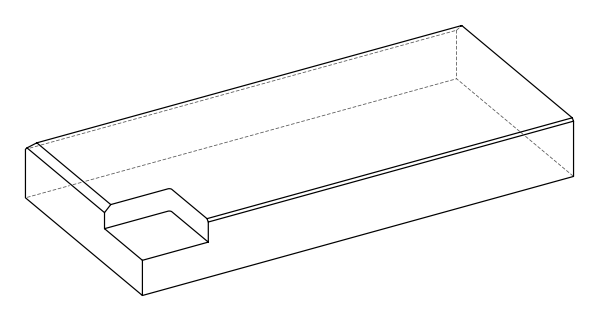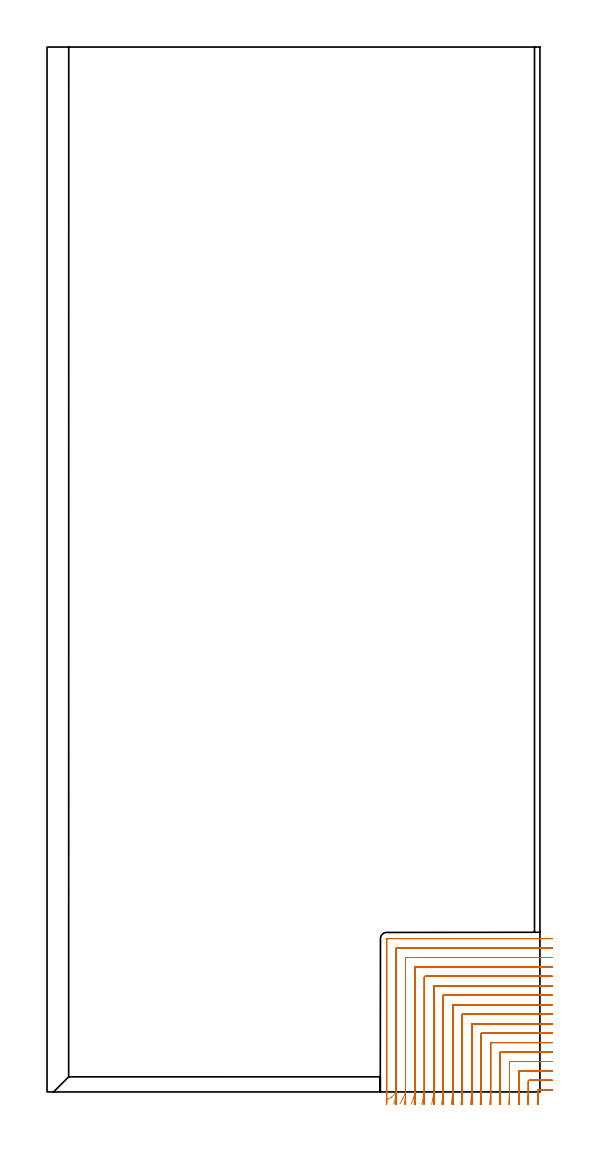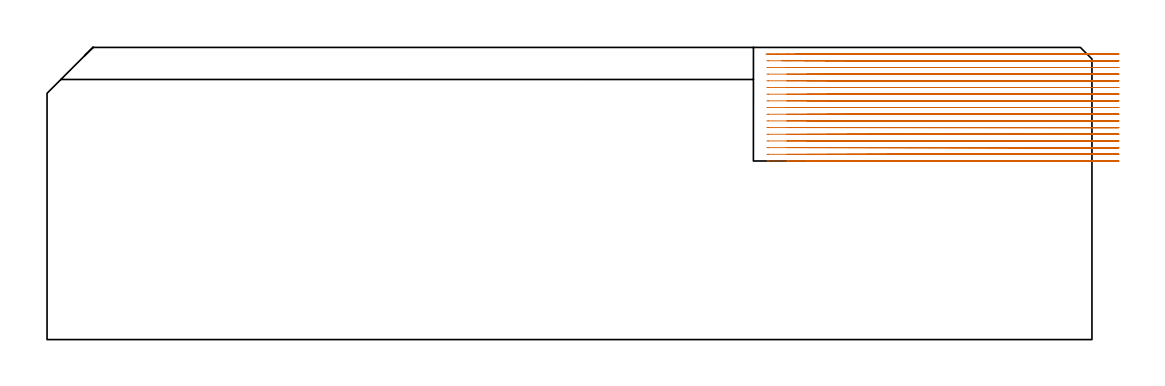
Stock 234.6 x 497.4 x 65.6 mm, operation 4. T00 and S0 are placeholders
(PLAN: 4 operations, 1 tool changes, 79.7 min)
(1 AREA_MILL | FG_CHAMFER_SURFACE | UGT0205_001 | 3.85 min | 4219 mm3)
(2 AREA_MILL_1 | FG_CHAMFER_SURFACE_1 | UGT0205_001 | 16.07 min | 26179 mm3)
(3 AREA_MILL_2 | FG_CHAMFER_SURFACE_2 | UGT0205_001 | 3.53 min | 1427 mm3)
(4 MILL_CORNER_NOTCH_RECTANGULAR | CORNER_NOTCH_RECTANGULAR | NXT0201_008 | Follow Part, ap 1.5, ae 75% | 56.23 min | 147098 mm3)
(TOOL UGT0205_001 | Chamfer Mill 20 x 3 x 45 deg. | D20 FL50 Z2)
(TOOL NXT0201_008 | ENDMILL 6mm [2P460-0600-NA 1630] | D6 FL26 Z6)
(OP 4 MILL_CORNER_NOTCH_RECTANGULAR)
G17 G21 G94 G90
T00 M6
G54
G17 G0 G90 X240.6 Y1. S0 M3
G43 Z75.6 H1
Z64.1
G94 G1 X237.6 F250.
X233.892 F500.
G3 X233.597 Y0.708 R0.3
G2 X233.465 Y-3. R72.
G1 X233.281 Y-5.994 F250.
G0 Z75.6
X240.6 Y5.5
Z64.1
G1 X237.6
X229.395 F500.
G3 X229.1 Y5.205 R0.3
G1 Y1.414
G2 X228.956 Y-3. R67.5
G1 X228.759 Y-5.994 F250.
G0 Z75.6
X240.6 Y10.
Z64.1
G1 X237.6
X224.895 F500.
G3 X224.6 Y9.705 R0.3
G1 Y1.414
G2 X224.445 Y-3. R63.
G1 X224.235 Y-5.993 F250.
G0 Z75.6
X240.6 Y14.5
Z64.1
G1 X237.6
X220.396 F500.
G3 X220.1 Y14.204 R0.3
G1 Y1.414
G2 X219.933 Y-3. R58.5
G1 X219.707 Y-5.991 F250.
G0 Z75.6
X240.6 Y19.
Z64.1
G1 X237.6
X215.896 F500.
G3 X215.6 Y18.704 R0.3
G1 Y1.414
G2 X215.419 Y-3. R54.
G1 X215.174 Y-5.99 F250.
G0 Z75.6
X240.6 Y23.5
Z64.1
G1 X237.6
X211.396 F500.
G3 X211.1 Y23.204 R0.3
G1 Y1.414
G2 X210.903 Y-3. R49.5
G1 X210.635 Y-5.988 F250.
G0 Z75.6
X240.6 Y28.
Z64.1
G1 X237.6
X206.896 F500.
G3 X206.6 Y27.704 R0.3
G1 Y1.414
G2 X206.383 Y-3. R45.
G1 X206.089 Y-5.986 F250.
G0 Z75.6
X240.6 Y32.5
Z64.1
G1 X237.6
X202.396 F500.
G3 X202.1 Y32.204 R0.3
G1 Y1.414
G2 X201.859 Y-3. R40.5
G1 X201.532 Y-5.982 F250.
G0 Z75.6
X240.6 Y37.
Z64.1
G1 X237.6
X197.896 F500.
G3 X197.6 Y36.704 R0.3
G1 Y1.414
G2 X197.328 Y-3. R36.
G1 X196.961 Y-5.977 F250.
G0 Z75.6
X240.6 Y41.5
Z64.1
G1 X237.6
X193.397 F500.
G3 X193.1 Y41.203 R0.3
G1 Y1.414
G2 X192.789 Y-3. R31.5
G1 X192.369 Y-5.97 F250.
G0 Z75.6
X240.6 Y46.
Z64.1
G1 X237.6
X188.897 F500.
G3 X188.6 Y45.703 R0.3
G1 Y1.414
G2 X188.237 Y-3. R27.
G1 X187.746 Y-5.96 F250.
G0 Z75.6
X240.6 Y50.5
Z64.1
G1 X237.6
X184.397 F500.
G3 X184.1 Y50.203 R0.3
G1 Y1.414
G2 X183.663 Y-3. R22.5
G1 X183.074 Y-5.942 F250.
G0 Z75.6
X240.6 Y55.
Z64.1
G1 X237.6
X179.897 F500.
G3 X179.6 Y54.703 R0.3
G1 Y1.414
G2 X179.051 Y-3. R18.
G1 X178.315 Y-5.908 F250.
G0 Z75.6
X240.6 Y59.5
Z64.1
G1 X237.6
X175.397 F500.
G3 X175.1 Y59.203 R0.3
G1 Y1.414
G2 X174.358 Y-3. R13.5
G1 X173.377 Y-5.835 F250.
G0 Z75.6
X240.6 Y64.
Z64.1
G1 X237.6
X170.897 F500.
G3 X170.6 Y63.703 R0.3
G1 Y1.414
G2 X169.443 Y-3. R9.
G1 X167.972 Y-5.615 F250.
G0 Z75.6
X240.6 Y68.5
Z64.1
G1 X237.6
X166.397 F500.
G3 X166.1 Y68.203 R0.3
G1 Y1.414
G2 X163.925 Y-2.439 R4.5
G1 X161.357 Y-3.989 F250.
G0 Z75.6
X240.6 Y73.
Z64.1
G1 X237.6
X161.9 F500.
G3 X161.6 Y72.7 R0.3
G1 Y1.414
Y-1.586 F250.
G0 Z75.6
X240.6 Y1.
Z62.6
G1 X237.6
X233.895 F500.
G3 X233.6 Y0.705 R0.3
G1 Y-1.644
G2 X233.587 Y-3. R72.
G1 X233.531 Y-5.999 F250.
G0 Z75.6
X240.6 Y5.5
Z62.6
G1 X237.6
X229.395 F500.
G3 X229.1 Y5.205 R0.3
G1 Y-1.644
G2 X229.086 Y-3. R67.5
G1 X229.026 Y-5.999 F250.
G0 Z75.6
X240.6 Y10.
Z62.6
G1 X237.6
X224.896 F500.
G3 X224.6 Y9.704 R0.3
G1 Y-1.644
G2 X224.585 Y-3. R63.
G1 X224.521 Y-5.999 F250.
G0 Z75.6
X240.6 Y14.5
Z62.6
G1 X237.6
X220.396 F500.
G3 X220.1 Y14.204 R0.3
G1 Y-1.644
G2 X220.084 Y-3. R58.5
G1 X220.015 Y-5.999 F250.
G0 Z75.6
X240.6 Y19.
Z62.6
G1 X237.6
X215.896 F500.
G3 X215.6 Y18.704 R0.3
G1 Y-1.644
G2 X215.583 Y-3. R54.
G1 X215.508 Y-5.999 F250.
G0 Z75.6
X240.6 Y23.5
Z62.6
G1 X237.6
X211.396 F500.
G3 X211.1 Y23.204 R0.3
G1 Y-1.644
G2 X211.081 Y-3. R49.5
G1 X210.999 Y-5.999 F250.
G0 Z75.6
X240.6 Y28.
Z62.6
G1 X237.6
X206.896 F500.
G3 X206.6 Y27.704 R0.3
G1 Y-1.644
G2 X206.58 Y-3. R45.
G1 X206.489 Y-5.999 F250.
G0 Z75.6
X240.6 Y32.5
Z62.6
G1 X237.6
X202.396 F500.
G3 X202.1 Y32.204 R0.3
G1 Y-1.644
G2 X202.077 Y-3. R40.5
G1 X201.977 Y-5.998 F250.
G0 Z75.6
X240.6 Y37.
Z62.6
G1 X237.6
X197.896 F500.
G3 X197.6 Y36.704 R0.3
G1 Y-1.644
G2 X197.574 Y-3. R36.
G1 X197.461 Y-5.998 F250.
G0 Z75.6
X240.6 Y41.5
Z62.6
G1 X237.6
X193.397 F500.
G3 X193.1 Y41.203 R0.3
G1 Y-1.644
G2 X193.071 Y-3. R31.5
G1 X192.942 Y-5.997 F250.
G0 Z75.6
X240.6 Y46.
Z62.6
G1 X237.6
X188.897 F500.
G3 X188.6 Y45.703 R0.3
G1 Y-1.644
G2 X188.566 Y-3. R27.
G1 X188.415 Y-5.996 F250.
G0 Z75.6
X240.6 Y50.5
Z62.6
G1 X237.6
X184.397 F500.
G3 X184.1 Y50.203 R0.3
G1 Y-1.644
G2 X184.059 Y-3. R22.5
G1 X183.878 Y-5.995 F250.
G0 Z75.6
X240.6 Y55.
Z62.6
G1 X237.6
X179.897 F500.
G3 X179.6 Y54.703 R0.3
G1 Y-1.644
G2 X179.549 Y-3. R18.
G1 X179.323 Y-5.991 F250.
G0 Z75.6
X240.6 Y59.5
Z62.6
G1 X237.6
X175.397 F500.
G3 X175.1 Y59.203 R0.3
G1 Y-1.644
G2 X175.032 Y-3. R13.5
G1 X174.73 Y-5.985 F250.
G0 Z75.6
X240.6 Y64.
Z62.6
G1 X237.6
X170.897 F500.
G3 X170.6 Y63.703 R0.3
G1 Y-1.644
G2 X170.497 Y-3. R9.
G1 X170.045 Y-5.966 F250.
G0 Z75.6
X240.6 Y68.5
Z62.6
G1 X237.6
X166.397 F500.
G3 X166.1 Y68.203 R0.3
G1 Y-1.644
G2 X165.891 Y-3. R4.5
G1 X164.987 Y-5.86 F250.
G0 Z75.6
X240.6 Y73.
Z62.6
G1 X237.6
X161.9 F500.
G3 X161.6 Y72.7 R0.3
G1 Y-1.644
Y-4.644 F250.
G0 Z75.6
X240.6 Y1.
Z61.1
G1 X237.6
X233.895 F500.
G3 X233.6 Y0.705 R0.3
G1 Y-2.857
Y-3.
X233.594 Y-6. F250.
G0 Z75.6
X240.6 Y5.5
Z61.1
G1 X237.6
X229.395 F500.
G3 X229.1 Y5.205 R0.3
G1 Y-2.857
Y-3.
X229.094 Y-6. F250.
G0 Z75.6
X240.6 Y10.
Z61.1
G1 X237.6
X224.895 F500.
G3 X224.6 Y9.705 R0.3
G1 Y-2.857
Y-3.
X224.593 Y-6. F250.
G0 Z75.6
X240.6 Y14.5
Z61.1
G1 X237.6
X220.396 F500.
G3 X220.1 Y14.204 R0.3
G1 Y-2.857
Y-3.
X220.093 Y-6. F250.
G0 Z75.6
X240.6 Y19.
Z61.1
G1 X237.6
X215.896 F500.
G3 X215.6 Y18.704 R0.3
G1 Y-2.857
Y-3.
X215.592 Y-6. F250.
G0 Z75.6
X240.6 Y23.5
Z61.1
G1 X237.6
X211.396 F500.
G3 X211.1 Y23.204 R0.3
G1 Y-2.857
Y-3.
X211.091 Y-6. F250.
G0 Z75.6
X240.6 Y28.
Z61.1
G1 X237.6
X206.896 F500.
G3 X206.6 Y27.704 R0.3
G1 Y-2.857
Y-3.
X206.59 Y-6. F250.
G0 Z75.6
X240.6 Y32.5
Z61.1
G1 X237.6
X202.396 F500.
G3 X202.1 Y32.204 R0.3
G1 Y-2.857
Y-3.
X202.089 Y-6. F250.
G0 Z75.6
X240.6 Y37.
Z61.1
G1 X237.6
X197.896 F500.
G3 X197.6 Y36.704 R0.3
G1 Y-2.857
Y-3.
X197.588 Y-6. F250.
G0 Z75.6
X240.6 Y41.5
Z61.1
G1 X237.6
X193.397 F500.
G3 X193.1 Y41.203 R0.3
G1 Y-2.857
Y-3.
X193.086 Y-6. F250.
G0 Z75.6
X240.6 Y46.
Z61.1
G1 X237.6
X188.897 F500.
G3 X188.6 Y45.703 R0.3
G1 Y-2.857
Y-3.
X188.584 Y-6. F250.
G0 Z75.6
X240.6 Y50.5
Z61.1
G1 X237.6
X184.397 F500.
G3 X184.1 Y50.203 R0.3
G1 Y-2.857
Y-3.
X184.081 Y-6. F250.
G0 Z75.6
X240.6 Y55.
Z61.1
G1 X237.6
X179.897 F500.
G3 X179.6 Y54.703 R0.3
G1 Y-2.857
X179.599 Y-3.
X179.576 Y-6. F250.
G0 Z75.6
X240.6 Y59.5
Z61.1
G1 X237.6
X175.397 F500.
G3 X175.1 Y59.203 R0.3
G1 Y-2.857
X175.099 Y-3.
X175.068 Y-6. F250.
G0 Z75.6
X240.6 Y64.
Z61.1
G1 X237.6
X170.897 F500.
G3 X170.6 Y63.703 R0.3
G1 Y-2.857
X170.599 Y-3.
X170.551 Y-6. F250.
G0 Z75.6
X240.6 Y68.5
Z61.1
G1 X237.6
X166.397 F500.
G3 X166.1 Y68.203 R0.3
G1 Y-2.857
X166.098 Y-3.
X166.003 Y-5.998 F250.
G0 Z75.6
X240.6 Y73.
Z61.1
G1 X237.6
X161.9 F500.
G3 X161.6 Y72.7 R0.3
G1 Y-2.857
Y-5.857 F250.
G0 Z75.6
X240.6 Y1.
Z59.6
G1 X237.6
X233.895 F500.
G3 X233.6 Y0.705 R0.3
G1 Y-3.
Y-6. F250.
G0 Z75.6
X240.6 Y5.5
Z59.6
G1 X237.6
X229.395 F500.
G3 X229.1 Y5.205 R0.3
G1 Y-3.
Y-6. F250.
G0 Z75.6
X240.6 Y10.
Z59.6
G1 X237.6
X224.895 F500.
G3 X224.6 Y9.705 R0.3
G1 Y-3.
Y-6. F250.
G0 Z75.6
X240.6 Y14.5
Z59.6
G1 X237.6
X220.396 F500.
G3 X220.1 Y14.204 R0.3
G1 Y-3.
Y-6. F250.
G0 Z75.6
X240.6 Y19.
Z59.6
G1 X237.6
X215.896 F500.
G3 X215.6 Y18.704 R0.3
G1 Y-3.
Y-6. F250.
G0 Z75.6
X240.6 Y23.5
Z59.6
G1 X237.6
X211.396 F500.
G3 X211.1 Y23.204 R0.3
G1 Y-3.
Y-6. F250.
G0 Z75.6
X240.6 Y28.
Z59.6
G1 X237.6
X206.896 F500.
G3 X206.6 Y27.704 R0.3
G1 Y-3.
Y-6. F250.
G0 Z75.6
X240.6 Y32.5
Z59.6
G1 X237.6
X202.396 F500.
G3 X202.1 Y32.204 R0.3
G1 Y-3.
Y-6. F250.
G0 Z75.6
X240.6 Y37.
Z59.6
G1 X237.6
X197.896 F500.
G3 X197.6 Y36.704 R0.3
G1 Y-3.
Y-6. F250.
G0 Z75.6
X240.6 Y41.5
Z59.6
G1 X237.6
X193.397 F500.
G3 X193.1 Y41.203 R0.3
G1 Y-3.
Y-6. F250.
G0 Z75.6
X240.6 Y46.
Z59.6
G1 X237.6
X188.897 F500.
G3 X188.6 Y45.703 R0.3
G1 Y-3.
Y-6. F250.
G0 Z75.6
X240.6 Y50.5
Z59.6
G1 X237.6
X184.397 F500.
G3 X184.1 Y50.203 R0.3
G1 Y-3.
Y-6. F250.
G0 Z75.6
X240.6 Y55.
Z59.6
G1 X237.6
X179.897 F500.
G3 X179.6 Y54.703 R0.3
G1 Y-3.
Y-6. F250.
G0 Z75.6
X240.6 Y59.5
Z59.6
G1 X237.6
X175.397 F500.
G3 X175.1 Y59.203 R0.3
G1 Y-3.
Y-6. F250.
G0 Z75.6
X240.6 Y64.
Z59.6
G1 X237.6
X170.897 F500.
G3 X170.6 Y63.703 R0.3
G1 Y-3.
Y-6. F250.
G0 Z75.6
X240.6 Y68.5
Z59.6
G1 X237.6
X166.397 F500.
G3 X166.1 Y68.203 R0.3
G1 Y-3.
Y-6. F250.
G0 Z75.6
X240.6 Y73.
Z59.6
G1 X237.6
X161.9 F500.
G3 X161.6 Y72.7 R0.3
G1 Y-3.
Y-6. F250.
G0 Z75.6
X240.6 Y1.
Z58.1
G1 X237.6
X233.895 F500.
G3 X233.6 Y0.705 R0.3
G1 Y-3.
Y-6. F250.
G0 Z75.6
X240.6 Y5.5
Z58.1
G1 X237.6
X229.395 F500.
G3 X229.1 Y5.205 R0.3
G1 Y-3.
Y-6. F250.
G0 Z75.6
X240.6 Y10.
Z58.1
G1 X237.6
X224.895 F500.
G3 X224.6 Y9.705 R0.3
G1 Y-3.
Y-6. F250.
G0 Z75.6
X240.6 Y14.5
Z58.1
G1 X237.6
X220.396 F500.
G3 X220.1 Y14.204 R0.3
G1 Y-3.
Y-6. F250.
G0 Z75.6
X240.6 Y19.
Z58.1
G1 X237.6
X215.896 F500.
G3 X215.6 Y18.704 R0.3
G1 Y-3.
Y-6. F250.
G0 Z75.6
X240.6 Y23.5
Z58.1
G1 X237.6
X211.396 F500.
G3 X211.1 Y23.204 R0.3
G1 Y-3.
Y-6. F250.
G0 Z75.6
X240.6 Y28.
Z58.1
G1 X237.6
X206.896 F500.
G3 X206.6 Y27.704 R0.3
G1 Y-3.
Y-6. F250.
G0 Z75.6
X240.6 Y32.5
Z58.1
G1 X237.6
X202.396 F500.
G3 X202.1 Y32.204 R0.3
G1 Y-3.
Y-6. F250.
G0 Z75.6
X240.6 Y37.
Z58.1
G1 X237.6
X197.896 F500.
G3 X197.6 Y36.704 R0.3
G1 Y-3.
Y-6. F250.
G0 Z75.6
X240.6 Y41.5
Z58.1
G1 X237.6
X193.397 F500.
G3 X193.1 Y41.203 R0.3
G1 Y-3.
Y-6. F250.
G0 Z75.6
X240.6 Y46.
Z58.1
G1 X237.6
X188.897 F500.
G3 X188.6 Y45.703 R0.3
G1 Y-3.
Y-6. F250.
G0 Z75.6
X240.6 Y50.5
Z58.1
G1 X237.6
X184.397 F500.
G3 X184.1 Y50.203 R0.3
G1 Y-3.
Y-6. F250.
G0 Z75.6
X240.6 Y55.
Z58.1
G1 X237.6
X179.897 F500.
G3 X179.6 Y54.703 R0.3
G1 Y-3.
Y-6. F250.
G0 Z75.6
X240.6 Y59.5
Z58.1
G1 X237.6
X175.397 F500.
G3 X175.1 Y59.203 R0.3
G1 Y-3.
Y-6. F250.
G0 Z75.6
X240.6 Y64.
Z58.1
G1 X237.6
X170.897 F500.
G3 X170.6 Y63.703 R0.3
G1 Y-3.
Y-6. F250.
G0 Z75.6
X240.6 Y68.5
Z58.1
G1 X237.6
X166.397 F500.
G3 X166.1 Y68.203 R0.3
G1 Y-3.
Y-6. F250.
G0 Z75.6
X240.6 Y73.
Z58.1
G1 X237.6
X161.9 F500.
G3 X161.6 Y72.7 R0.3
G1 Y-3.
Y-6. F250.
G0 Z75.6
X240.6 Y1.
Z56.6
G1 X237.6
X233.895 F500.
G3 X233.6 Y0.705 R0.3
G1 Y-3.
Y-6. F250.
G0 Z75.6
X240.6 Y5.5
Z56.6
G1 X237.6
X229.395 F500.
G3 X229.1 Y5.205 R0.3
G1 Y-3.
Y-6. F250.
G0 Z75.6
X240.6 Y10.
Z56.6
G1 X237.6
X224.895 F500.
G3 X224.6 Y9.705 R0.3
G1 Y-3.
Y-6. F250.
G0 Z75.6
X240.6 Y14.5
Z56.6
G1 X237.6
X220.396 F500.
G3 X220.1 Y14.204 R0.3
G1 Y-3.
Y-6. F250.
G0 Z75.6
X240.6 Y19.
Z56.6
G1 X237.6
X215.896 F500.
G3 X215.6 Y18.704 R0.3
G1 Y-3.
Y-6. F250.
G0 Z75.6
X240.6 Y23.5
Z56.6
G1 X237.6
X211.396 F500.
G3 X211.1 Y23.204 R0.3
G1 Y-3.
Y-6. F250.
G0 Z75.6
X240.6 Y28.
Z56.6
G1 X237.6
X206.896 F500.
G3 X206.6 Y27.704 R0.3
G1 Y-3.
Y-6. F250.
G0 Z75.6
X240.6 Y32.5
Z56.6
G1 X237.6
X202.396 F500.
G3 X202.1 Y32.204 R0.3
G1 Y-3.
Y-6. F250.
G0 Z75.6
X240.6 Y37.
Z56.6
G1 X237.6
X197.896 F500.
G3 X197.6 Y36.704 R0.3
G1 Y-3.
Y-6. F250.
G0 Z75.6
X240.6 Y41.5
Z56.6
G1 X237.6
X193.397 F500.
G3 X193.1 Y41.203 R0.3
G1 Y-3.
Y-6. F250.
G0 Z75.6
X240.6 Y46.
Z56.6
G1 X237.6
X188.897 F500.
G3 X188.6 Y45.703 R0.3
G1 Y-3.
Y-6. F250.
G0 Z75.6
X240.6 Y50.5
Z56.6
G1 X237.6
X184.397 F500.
G3 X184.1 Y50.203 R0.3
G1 Y-3.
Y-6. F250.
G0 Z75.6
X240.6 Y55.
Z56.6
G1 X237.6
X179.897 F500.
G3 X179.6 Y54.703 R0.3
G1 Y-3.
Y-6. F250.
G0 Z75.6
X240.6 Y59.5
Z56.6
G1 X237.6
X175.397 F500.
G3 X175.1 Y59.203 R0.3
G1 Y-3.
Y-6. F250.
G0 Z75.6
X240.6 Y64.
Z56.6
G1 X237.6
X170.897 F500.
G3 X170.6 Y63.703 R0.3
G1 Y-3.
Y-6. F250.
G0 Z75.6
X240.6 Y68.5
Z56.6
G1 X237.6
X166.397 F500.
G3 X166.1 Y68.203 R0.3
G1 Y-3.
Y-6. F250.
G0 Z75.6
X240.6 Y73.
Z56.6
G1 X237.6
X161.9 F500.
G3 X161.6 Y72.7 R0.3
G1 Y-3.
Y-6. F250.
G0 Z75.6
X240.6 Y1.
Z55.1
G1 X237.6
X233.895 F500.
G3 X233.6 Y0.705 R0.3
G1 Y-3.
Y-6. F250.
G0 Z75.6
X240.6 Y5.5
Z55.1
G1 X237.6
X229.395 F500.
G3 X229.1 Y5.205 R0.3
G1 Y-3.
Y-6. F250.
G0 Z75.6
X240.6 Y10.
Z55.1
G1 X237.6
X224.895 F500.
G3 X224.6 Y9.705 R0.3
G1 Y-3.
Y-6. F250.
G0 Z75.6
X240.6 Y14.5
Z55.1
G1 X237.6
X220.396 F500.
G3 X220.1 Y14.204 R0.3
G1 Y-3.
Y-6. F250.
G0 Z75.6
X240.6 Y19.
Z55.1
G1 X237.6
X215.896 F500.
G3 X215.6 Y18.704 R0.3
G1 Y-3.
Y-6. F250.
G0 Z75.6
X240.6 Y23.5
Z55.1
G1 X237.6
X211.396 F500.
G3 X211.1 Y23.204 R0.3
G1 Y-3.
Y-6. F250.
G0 Z75.6
X240.6 Y28.
Z55.1
G1 X237.6
X206.896 F500.
G3 X206.6 Y27.704 R0.3
G1 Y-3.
Y-6. F250.
G0 Z75.6
X240.6 Y32.5
Z55.1
G1 X237.6
X202.396 F500.
G3 X202.1 Y32.204 R0.3
G1 Y-3.
Y-6. F250.
G0 Z75.6
X240.6 Y37.
Z55.1
G1 X237.6
X197.896 F500.
G3 X197.6 Y36.704 R0.3
G1 Y-3.
Y-6. F250.
G0 Z75.6
X240.6 Y41.5
Z55.1
G1 X237.6
X193.397 F500.
G3 X193.1 Y41.203 R0.3
G1 Y-3.
Y-6. F250.
G0 Z75.6
X240.6 Y46.
Z55.1
G1 X237.6
X188.897 F500.
G3 X188.6 Y45.703 R0.3
G1 Y-3.
Y-6. F250.
G0 Z75.6
X240.6 Y50.5
Z55.1
G1 X237.6
X184.397 F500.
G3 X184.1 Y50.203 R0.3
G1 Y-3.
Y-6. F250.
G0 Z75.6
X240.6 Y55.
Z55.1
G1 X237.6
X179.897 F500.
G3 X179.6 Y54.703 R0.3
G1 Y-3.
Y-6. F250.
G0 Z75.6
X240.6 Y59.5
Z55.1
G1 X237.6
X175.397 F500.
G3 X175.1 Y59.203 R0.3
G1 Y-3.
Y-6. F250.
G0 Z75.6
X240.6 Y64.
Z55.1
G1 X237.6
X170.897 F500.
G3 X170.6 Y63.703 R0.3
G1 Y-3.
Y-6. F250.
G0 Z75.6
X240.6 Y68.5
Z55.1
G1 X237.6
X166.397 F500.
G3 X166.1 Y68.203 R0.3
G1 Y-3.
Y-6. F250.
G0 Z75.6
X240.6 Y73.
Z55.1
G1 X237.6
X161.9 F500.
G3 X161.6 Y72.7 R0.3
G1 Y-3.
Y-6. F250.
G0 Z75.6
X240.6 Y1.
Z53.6
G1 X237.6
X233.895 F500.
G3 X233.6 Y0.705 R0.3
G1 Y-3.
Y-6. F250.
G0 Z75.6
X240.6 Y5.5
Z53.6
G1 X237.6
X229.395 F500.
G3 X229.1 Y5.205 R0.3
G1 Y-3.
Y-6. F250.
G0 Z75.6
X240.6 Y10.
Z53.6
G1 X237.6
X224.895 F500.
G3 X224.6 Y9.705 R0.3
G1 Y-3.
Y-6. F250.
G0 Z75.6
X240.6 Y14.5
Z53.6
G1 X237.6
X220.396 F500.
G3 X220.1 Y14.204 R0.3
G1 Y-3.
Y-6. F250.
G0 Z75.6
X240.6 Y19.
Z53.6
G1 X237.6
X215.896 F500.
G3 X215.6 Y18.704 R0.3
G1 Y-3.
Y-6. F250.
G0 Z75.6
X240.6 Y23.5
Z53.6
G1 X237.6
X211.396 F500.
G3 X211.1 Y23.204 R0.3
G1 Y-3.
Y-6. F250.
G0 Z75.6
X240.6 Y28.
Z53.6
G1 X237.6
X206.896 F500.
G3 X206.6 Y27.704 R0.3
G1 Y-3.
Y-6. F250.
G0 Z75.6
X240.6 Y32.5
Z53.6
G1 X237.6
X202.396 F500.
G3 X202.1 Y32.204 R0.3
G1 Y-3.
Y-6. F250.
G0 Z75.6
X240.6 Y37.
Z53.6
G1 X237.6
X197.896 F500.
G3 X197.6 Y36.704 R0.3
G1 Y-3.
Y-6. F250.
G0 Z75.6
X240.6 Y41.5
Z53.6
G1 X237.6
X193.397 F500.
G3 X193.1 Y41.203 R0.3
G1 Y-3.
Y-6. F250.
G0 Z75.6
X240.6 Y46.
Z53.6
G1 X237.6
X188.897 F500.
G3 X188.6 Y45.703 R0.3
G1 Y-3.
Y-6. F250.
G0 Z75.6
X240.6 Y50.5
Z53.6
G1 X237.6
X184.397 F500.
G3 X184.1 Y50.203 R0.3
G1 Y-3.
Y-6. F250.
G0 Z75.6
X240.6 Y55.
Z53.6
G1 X237.6
X179.897 F500.
G3 X179.6 Y54.703 R0.3
G1 Y-3.
Y-6. F250.
G0 Z75.6
X240.6 Y59.5
Z53.6
G1 X237.6
X175.397 F500.
G3 X175.1 Y59.203 R0.3
G1 Y-3.
Y-6. F250.
G0 Z75.6
X240.6 Y64.
Z53.6
G1 X237.6
X170.897 F500.
G3 X170.6 Y63.703 R0.3
G1 Y-3.
Y-6. F250.
G0 Z75.6
X240.6 Y68.5
Z53.6
G1 X237.6
X166.397 F500.
G3 X166.1 Y68.203 R0.3
G1 Y-3.
Y-6. F250.
G0 Z75.6
X240.6 Y73.
Z53.6
G1 X237.6
X161.9 F500.
G3 X161.6 Y72.7 R0.3
G1 Y-3.
Y-6. F250.
G0 Z75.6
X240.6 Y1.
Z52.1
G1 X237.6
X233.895 F500.
G3 X233.6 Y0.705 R0.3
G1 Y-3.
Y-6. F250.
G0 Z75.6
X240.6 Y5.5
Z52.1
G1 X237.6
X229.395 F500.
G3 X229.1 Y5.205 R0.3
G1 Y-3.
Y-6. F250.
G0 Z75.6
X240.6 Y10.
Z52.1
G1 X237.6
X224.895 F500.
G3 X224.6 Y9.705 R0.3
G1 Y-3.
Y-6. F250.
G0 Z75.6
X240.6 Y14.5
Z52.1
G1 X237.6
X220.396 F500.
G3 X220.1 Y14.204 R0.3
G1 Y-3.
Y-6. F250.
G0 Z75.6
X240.6 Y19.
Z52.1
G1 X237.6
X215.896 F500.
G3 X215.6 Y18.704 R0.3
G1 Y-3.
Y-6. F250.
G0 Z75.6
X240.6 Y23.5
Z52.1
G1 X237.6
X211.396 F500.
G3 X211.1 Y23.204 R0.3
G1 Y-3.
Y-6. F250.
G0 Z75.6
X240.6 Y28.
Z52.1
G1 X237.6
X206.896 F500.
G3 X206.6 Y27.704 R0.3
G1 Y-3.
Y-6. F250.
G0 Z75.6
X240.6 Y32.5
Z52.1
G1 X237.6
X202.396 F500.
G3 X202.1 Y32.204 R0.3
G1 Y-3.
Y-6. F250.
G0 Z75.6
X240.6 Y37.
Z52.1
G1 X237.6
X197.896 F500.
G3 X197.6 Y36.704 R0.3
G1 Y-3.
Y-6. F250.
G0 Z75.6
X240.6 Y41.5
Z52.1
G1 X237.6
X193.397 F500.
G3 X193.1 Y41.203 R0.3
G1 Y-3.
Y-6. F250.
G0 Z75.6
X240.6 Y46.
Z52.1
G1 X237.6
X188.897 F500.
G3 X188.6 Y45.703 R0.3
G1 Y-3.
Y-6. F250.
G0 Z75.6
X240.6 Y50.5
Z52.1
G1 X237.6
X184.397 F500.
G3 X184.1 Y50.203 R0.3
G1 Y-3.
Y-6. F250.
G0 Z75.6
X240.6 Y55.
Z52.1
G1 X237.6
X179.897 F500.
G3 X179.6 Y54.703 R0.3
G1 Y-3.
Y-6. F250.
G0 Z75.6
X240.6 Y59.5
Z52.1
G1 X237.6
X175.397 F500.
G3 X175.1 Y59.203 R0.3
G1 Y-3.
Y-6. F250.
G0 Z75.6
X240.6 Y64.
Z52.1
G1 X237.6
X170.897 F500.
G3 X170.6 Y63.703 R0.3
G1 Y-3.
Y-6. F250.
G0 Z75.6
X240.6 Y68.5
Z52.1
G1 X237.6
X166.397 F500.
G3 X166.1 Y68.203 R0.3
G1 Y-3.
Y-6. F250.
G0 Z75.6
X240.6 Y73.
Z52.1
G1 X237.6
X161.9 F500.
G3 X161.6 Y72.7 R0.3
G1 Y-3.
Y-6. F250.
G0 Z75.6
X240.6 Y1.
Z50.6
G1 X237.6
X233.895 F500.
G3 X233.6 Y0.705 R0.3
G1 Y-3.
Y-6. F250.
G0 Z75.6
X240.6 Y5.5
Z50.6
G1 X237.6
X229.395 F500.
G3 X229.1 Y5.205 R0.3
G1 Y-3.
Y-6. F250.
G0 Z75.6
X240.6 Y10.
Z50.6
G1 X237.6
X224.895 F500.
G3 X224.6 Y9.705 R0.3
G1 Y-3.
Y-6. F250.
G0 Z75.6
X240.6 Y14.5
Z50.6
G1 X237.6
X220.396 F500.
G3 X220.1 Y14.204 R0.3
G1 Y-3.
Y-6. F250.
G0 Z75.6
X240.6 Y19.
Z50.6
G1 X237.6
X215.896 F500.
G3 X215.6 Y18.704 R0.3
G1 Y-3.
Y-6. F250.
G0 Z75.6
X240.6 Y23.5
Z50.6
G1 X237.6
X211.396 F500.
G3 X211.1 Y23.204 R0.3
G1 Y-3.
Y-6. F250.
G0 Z75.6
X240.6 Y28.
Z50.6
G1 X237.6
X206.896 F500.
G3 X206.6 Y27.704 R0.3
G1 Y-3.
Y-6. F250.
G0 Z75.6
X240.6 Y32.5
Z50.6
G1 X237.6
X202.396 F500.
G3 X202.1 Y32.204 R0.3
G1 Y-3.
Y-6. F250.
G0 Z75.6
X240.6 Y37.
Z50.6
G1 X237.6
X197.896 F500.
G3 X197.6 Y36.704 R0.3
G1 Y-3.
Y-6. F250.
G0 Z75.6
X240.6 Y41.5
Z50.6
G1 X237.6
X193.397 F500.
G3 X193.1 Y41.203 R0.3
G1 Y-3.
Y-6. F250.
G0 Z75.6
X240.6 Y46.
Z50.6
G1 X237.6
X188.897 F500.
G3 X188.6 Y45.703 R0.3
G1 Y-3.
Y-6. F250.
G0 Z75.6
X240.6 Y50.5
Z50.6
G1 X237.6
X184.397 F500.
G3 X184.1 Y50.203 R0.3
G1 Y-3.
Y-6. F250.
G0 Z75.6
X240.6 Y55.
Z50.6
G1 X237.6
X179.897 F500.
G3 X179.6 Y54.703 R0.3
G1 Y-3.
Y-6. F250.
G0 Z75.6
X240.6 Y59.5
Z50.6
G1 X237.6
X175.397 F500.
G3 X175.1 Y59.203 R0.3
G1 Y-3.
Y-6. F250.
G0 Z75.6
X240.6 Y64.
Z50.6
G1 X237.6
X170.897 F500.
G3 X170.6 Y63.703 R0.3
G1 Y-3.
Y-6. F250.
G0 Z75.6
X240.6 Y68.5
Z50.6
G1 X237.6
X166.397 F500.
G3 X166.1 Y68.203 R0.3
G1 Y-3.
Y-6. F250.
G0 Z75.6
X240.6 Y73.
Z50.6
G1 X237.6
X161.9 F500.
G3 X161.6 Y72.7 R0.3
G1 Y-3.
Y-6. F250.
G0 Z75.6
X240.6 Y1.
Z49.1
G1 X237.6
X233.895 F500.
G3 X233.6 Y0.705 R0.3
G1 Y-3.
Y-6. F250.
G0 Z75.6
X240.6 Y5.5
Z49.1
G1 X237.6
X229.395 F500.
G3 X229.1 Y5.205 R0.3
G1 Y-3.
Y-6. F250.
G0 Z75.6
X240.6 Y10.
Z49.1
G1 X237.6
X224.895 F500.
G3 X224.6 Y9.705 R0.3
G1 Y-3.
Y-6. F250.
G0 Z75.6
X240.6 Y14.5
Z49.1
G1 X237.6
X220.396 F500.
G3 X220.1 Y14.204 R0.3
G1 Y-3.
Y-6. F250.
G0 Z75.6
X240.6 Y19.
Z49.1
G1 X237.6
X215.896 F500.
G3 X215.6 Y18.704 R0.3
G1 Y-3.
Y-6. F250.
G0 Z75.6
X240.6 Y23.5
Z49.1
G1 X237.6
X211.396 F500.
G3 X211.1 Y23.204 R0.3
G1 Y-3.
Y-6. F250.
G0 Z75.6
X240.6 Y28.
Z49.1
G1 X237.6
X206.896 F500.
G3 X206.6 Y27.704 R0.3
G1 Y-3.
Y-6. F250.
G0 Z75.6
X240.6 Y32.5
Z49.1
G1 X237.6
X202.396 F500.
G3 X202.1 Y32.204 R0.3
G1 Y-3.
Y-6. F250.
G0 Z75.6
X240.6 Y37.
Z49.1
G1 X237.6
X197.896 F500.
G3 X197.6 Y36.704 R0.3
G1 Y-3.
Y-6. F250.
G0 Z75.6
X240.6 Y41.5
Z49.1
G1 X237.6
X193.397 F500.
G3 X193.1 Y41.203 R0.3
G1 Y-3.
Y-6. F250.
G0 Z75.6
X240.6 Y46.
Z49.1
G1 X237.6
X188.897 F500.
G3 X188.6 Y45.703 R0.3
G1 Y-3.
Y-6. F250.
G0 Z75.6
X240.6 Y50.5
Z49.1
G1 X237.6
X184.397 F500.
G3 X184.1 Y50.203 R0.3
G1 Y-3.
Y-6. F250.
G0 Z75.6
X240.6 Y55.
Z49.1
G1 X237.6
X179.897 F500.
G3 X179.6 Y54.703 R0.3
G1 Y-3.
Y-6. F250.
G0 Z75.6
X240.6 Y59.5
Z49.1
G1 X237.6
X175.397 F500.
G3 X175.1 Y59.203 R0.3
G1 Y-3.
Y-6. F250.
G0 Z75.6
X240.6 Y64.
Z49.1
G1 X237.6
X170.897 F500.
G3 X170.6 Y63.703 R0.3
G1 Y-3.
Y-6. F250.
G0 Z75.6
X240.6 Y68.5
Z49.1
G1 X237.6
X166.397 F500.
G3 X166.1 Y68.203 R0.3
G1 Y-3.
Y-6. F250.
G0 Z75.6
X240.6 Y73.
Z49.1
G1 X237.6
X161.9 F500.
G3 X161.6 Y72.7 R0.3
G1 Y-3.
Y-6. F250.
G0 Z75.6
X240.6 Y1.
Z47.6
G1 X237.6
X233.895 F500.
G3 X233.6 Y0.705 R0.3
G1 Y-3.
Y-6. F250.
G0 Z75.6
X240.6 Y5.5
Z47.6
G1 X237.6
X229.395 F500.
G3 X229.1 Y5.205 R0.3
G1 Y-3.
Y-6. F250.
G0 Z75.6
X240.6 Y10.
Z47.6
G1 X237.6
X224.895 F500.
G3 X224.6 Y9.705 R0.3
G1 Y-3.
Y-6. F250.
G0 Z75.6
X240.6 Y14.5
Z47.6
G1 X237.6
X220.396 F500.
G3 X220.1 Y14.204 R0.3
G1 Y-3.
Y-6. F250.
G0 Z75.6
X240.6 Y19.
Z47.6
G1 X237.6
X215.896 F500.
G3 X215.6 Y18.704 R0.3
G1 Y-3.
Y-6. F250.
G0 Z75.6
X240.6 Y23.5
Z47.6
G1 X237.6
X211.396 F500.
G3 X211.1 Y23.204 R0.3
G1 Y-3.
Y-6. F250.
G0 Z75.6
X240.6 Y28.
Z47.6
G1 X237.6
X206.896 F500.
G3 X206.6 Y27.704 R0.3
G1 Y-3.
Y-6. F250.
G0 Z75.6
X240.6 Y32.5
Z47.6
G1 X237.6
X202.396 F500.
G3 X202.1 Y32.204 R0.3
G1 Y-3.
Y-6. F250.
G0 Z75.6
X240.6 Y37.
Z47.6
G1 X237.6
X197.896 F500.
G3 X197.6 Y36.704 R0.3
G1 Y-3.
Y-6. F250.
G0 Z75.6
X240.6 Y41.5
Z47.6
G1 X237.6
X193.397 F500.
G3 X193.1 Y41.203 R0.3
G1 Y-3.
Y-6. F250.
G0 Z75.6
X240.6 Y46.
Z47.6
G1 X237.6
X188.897 F500.
G3 X188.6 Y45.703 R0.3
G1 Y-3.
Y-6. F250.
G0 Z75.6
X240.6 Y50.5
Z47.6
G1 X237.6
X184.397 F500.
G3 X184.1 Y50.203 R0.3
G1 Y-3.
Y-6. F250.
G0 Z75.6
X240.6 Y55.
Z47.6
G1 X237.6
X179.897 F500.
G3 X179.6 Y54.703 R0.3
G1 Y-3.
Y-6. F250.
G0 Z75.6
X240.6 Y59.5
Z47.6
G1 X237.6
X175.397 F500.
G3 X175.1 Y59.203 R0.3
G1 Y-3.
Y-6. F250.
G0 Z75.6
X240.6 Y64.
Z47.6
G1 X237.6
X170.897 F500.
G3 X170.6 Y63.703 R0.3
G1 Y-3.
Y-6. F250.
G0 Z75.6
X240.6 Y68.5
Z47.6
G1 X237.6
X166.397 F500.
G3 X166.1 Y68.203 R0.3
G1 Y-3.
Y-6. F250.
G0 Z75.6
X240.6 Y73.
Z47.6
G1 X237.6
X161.9 F500.
G3 X161.6 Y72.7 R0.3
G1 Y-3.
Y-6. F250.
G0 Z75.6
X240.6 Y1.
Z46.1
G1 X237.6
X233.895 F500.
G3 X233.6 Y0.705 R0.3
G1 Y-3.
Y-6. F250.
G0 Z75.6
X240.6 Y5.5
Z46.1
G1 X237.6
X229.395 F500.
G3 X229.1 Y5.205 R0.3
G1 Y-3.
Y-6. F250.
G0 Z75.6
X240.6 Y10.
Z46.1
G1 X237.6
X224.895 F500.
G3 X224.6 Y9.705 R0.3
G1 Y-3.
Y-6. F250.
G0 Z75.6
X240.6 Y14.5
Z46.1
G1 X237.6
X220.396 F500.
G3 X220.1 Y14.204 R0.3
G1 Y-3.
Y-6. F250.
G0 Z75.6
X240.6 Y19.
Z46.1
G1 X237.6
X215.896 F500.
G3 X215.6 Y18.704 R0.3
G1 Y-3.
Y-6. F250.
G0 Z75.6
X240.6 Y23.5
Z46.1
G1 X237.6
X211.396 F500.
G3 X211.1 Y23.204 R0.3
G1 Y-3.
Y-6. F250.
G0 Z75.6
X240.6 Y28.
Z46.1
G1 X237.6
X206.896 F500.
G3 X206.6 Y27.704 R0.3
G1 Y-3.
Y-6. F250.
G0 Z75.6
X240.6 Y32.5
Z46.1
G1 X237.6
X202.396 F500.
G3 X202.1 Y32.204 R0.3
G1 Y-3.
Y-6. F250.
G0 Z75.6
X240.6 Y37.
Z46.1
G1 X237.6
X197.896 F500.
G3 X197.6 Y36.704 R0.3
G1 Y-3.
Y-6. F250.
G0 Z75.6
X240.6 Y41.5
Z46.1
G1 X237.6
X193.397 F500.
G3 X193.1 Y41.203 R0.3
G1 Y-3.
Y-6. F250.
G0 Z75.6
X240.6 Y46.
Z46.1
G1 X237.6
X188.897 F500.
G3 X188.6 Y45.703 R0.3
G1 Y-3.
Y-6. F250.
G0 Z75.6
X240.6 Y50.5
Z46.1
G1 X237.6
X184.397 F500.
G3 X184.1 Y50.203 R0.3
G1 Y-3.
Y-6. F250.
G0 Z75.6
X240.6 Y55.
Z46.1
G1 X237.6
X179.897 F500.
G3 X179.6 Y54.703 R0.3
G1 Y-3.
Y-6. F250.
G0 Z75.6
X240.6 Y59.5
Z46.1
G1 X237.6
X175.397 F500.
G3 X175.1 Y59.203 R0.3
G1 Y-3.
Y-6. F250.
G0 Z75.6
X240.6 Y64.
Z46.1
G1 X237.6
X170.897 F500.
G3 X170.6 Y63.703 R0.3
G1 Y-3.
Y-6. F250.
G0 Z75.6
X240.6 Y68.5
Z46.1
G1 X237.6
X166.397 F500.
G3 X166.1 Y68.203 R0.3
G1 Y-3.
Y-6. F250.
G0 Z75.6
X240.6 Y73.
Z46.1
G1 X237.6
X161.9 F500.
G3 X161.6 Y72.7 R0.3
G1 Y-3.
Y-6. F250.
G0 Z75.6
X240.6 Y1.
Z44.6
G1 X237.6
X233.895 F500.
G3 X233.6 Y0.705 R0.3
G1 Y-3.
Y-6. F250.
G0 Z75.6
X240.6 Y5.5
Z44.6
G1 X237.6
X229.395 F500.
G3 X229.1 Y5.205 R0.3
G1 Y-3.
Y-6. F250.
G0 Z75.6
X240.6 Y10.
Z44.6
G1 X237.6
X224.895 F500.
G3 X224.6 Y9.705 R0.3
G1 Y-3.
Y-6. F250.
G0 Z75.6
X240.6 Y14.5
Z44.6
G1 X237.6
X220.396 F500.
G3 X220.1 Y14.204 R0.3
G1 Y-3.
Y-6. F250.
G0 Z75.6
X240.6 Y19.
Z44.6
G1 X237.6
X215.896 F500.
G3 X215.6 Y18.704 R0.3
G1 Y-3.
Y-6. F250.
G0 Z75.6
X240.6 Y23.5
Z44.6
G1 X237.6
X211.396 F500.
G3 X211.1 Y23.204 R0.3
G1 Y-3.
Y-6. F250.
G0 Z75.6
X240.6 Y28.
Z44.6
G1 X237.6
X206.896 F500.
G3 X206.6 Y27.704 R0.3
G1 Y-3.
Y-6. F250.
G0 Z75.6
X240.6 Y32.5
Z44.6
G1 X237.6
X202.396 F500.
G3 X202.1 Y32.204 R0.3
G1 Y-3.
Y-6. F250.
G0 Z75.6
X240.6 Y37.
Z44.6
G1 X237.6
X197.896 F500.
G3 X197.6 Y36.704 R0.3
G1 Y-3.
Y-6. F250.
G0 Z75.6
X240.6 Y41.5
Z44.6
G1 X237.6
X193.397 F500.
G3 X193.1 Y41.203 R0.3
G1 Y-3.
Y-6. F250.
G0 Z75.6
X240.6 Y46.
Z44.6
G1 X237.6
X188.897 F500.
G3 X188.6 Y45.703 R0.3
G1 Y-3.
Y-6. F250.
G0 Z75.6
X240.6 Y50.5
Z44.6
G1 X237.6
X184.397 F500.
G3 X184.1 Y50.203 R0.3
G1 Y-3.
Y-6. F250.
G0 Z75.6
X240.6 Y55.
Z44.6
G1 X237.6
X179.897 F500.
G3 X179.6 Y54.703 R0.3
G1 Y-3.
Y-6. F250.
G0 Z75.6
X240.6 Y59.5
Z44.6
G1 X237.6
X175.397 F500.
G3 X175.1 Y59.203 R0.3
G1 Y-3.
Y-6. F250.
G0 Z75.6
X240.6 Y64.
Z44.6
G1 X237.6
X170.897 F500.
G3 X170.6 Y63.703 R0.3
G1 Y-3.
Y-6. F250.
G0 Z75.6
X240.6 Y68.5
Z44.6
G1 X237.6
X166.397 F500.
G3 X166.1 Y68.203 R0.3
G1 Y-3.
Y-6. F250.
G0 Z75.6
X240.6 Y73.
Z44.6
G1 X237.6
X161.9 F500.
G3 X161.6 Y72.7 R0.3
G1 Y-3.
Y-6. F250.
G0 Z75.6
X240.6 Y1.
Z43.1
G1 X237.6
X233.895 F500.
G3 X233.6 Y0.705 R0.3
G1 Y-3.
Y-6. F250.
G0 Z75.6
X240.6 Y5.5
Z43.1
G1 X237.6
X229.395 F500.
G3 X229.1 Y5.205 R0.3
G1 Y-3.
Y-6. F250.
G0 Z75.6
X240.6 Y10.
Z43.1
G1 X237.6
X224.895 F500.
G3 X224.6 Y9.705 R0.3
G1 Y-3.
Y-6. F250.
G0 Z75.6
X240.6 Y14.5
Z43.1
G1 X237.6
X220.396 F500.
G3 X220.1 Y14.204 R0.3
G1 Y-3.
Y-6. F250.
G0 Z75.6
X240.6 Y19.
Z43.1
G1 X237.6
X215.896 F500.
G3 X215.6 Y18.704 R0.3
G1 Y-3.
Y-6. F250.
G0 Z75.6
X240.6 Y23.5
Z43.1
G1 X237.6
X211.396 F500.
G3 X211.1 Y23.204 R0.3
G1 Y-3.
Y-6. F250.
G0 Z75.6
X240.6 Y28.
Z43.1
G1 X237.6
X206.896 F500.
G3 X206.6 Y27.704 R0.3
G1 Y-3.
Y-6. F250.
G0 Z75.6
X240.6 Y32.5
Z43.1
G1 X237.6
X202.396 F500.
G3 X202.1 Y32.204 R0.3
G1 Y-3.
Y-6. F250.
G0 Z75.6
X240.6 Y37.
Z43.1
G1 X237.6
X197.896 F500.
G3 X197.6 Y36.704 R0.3
G1 Y-3.
Y-6. F250.
G0 Z75.6
X240.6 Y41.5
Z43.1
G1 X237.6
X193.397 F500.
G3 X193.1 Y41.203 R0.3
G1 Y-3.
Y-6. F250.
G0 Z75.6
X240.6 Y46.
Z43.1
G1 X237.6
X188.897 F500.
G3 X188.6 Y45.703 R0.3
G1 Y-3.
Y-6. F250.
G0 Z75.6
X240.6 Y50.5
Z43.1
G1 X237.6
X184.397 F500.
G3 X184.1 Y50.203 R0.3
G1 Y-3.
Y-6. F250.
G0 Z75.6
X240.6 Y55.
Z43.1
G1 X237.6
X179.897 F500.
G3 X179.6 Y54.703 R0.3
G1 Y-3.
Y-6. F250.
G0 Z75.6
X240.6 Y59.5
Z43.1
G1 X237.6
X175.397 F500.
G3 X175.1 Y59.203 R0.3
G1 Y-3.
Y-6. F250.
G0 Z75.6
X240.6 Y64.
Z43.1
G1 X237.6
X170.897 F500.
G3 X170.6 Y63.703 R0.3
G1 Y-3.
Y-6. F250.
G0 Z75.6
X240.6 Y68.5
Z43.1
G1 X237.6
X166.397 F500.
G3 X166.1 Y68.203 R0.3
G1 Y-3.
Y-6. F250.
G0 Z75.6
X240.6 Y73.
Z43.1
G1 X237.6
X161.9 F500.
G3 X161.6 Y72.7 R0.3
G1 Y-3.
Y-6. F250.
G0 Z75.6
X240.6 Y1.
Z41.6
G1 X237.6
X233.895 F500.
G3 X233.6 Y0.705 R0.3
G1 Y-3.
Y-6. F250.
G0 Z75.6
X240.6 Y5.5
Z41.6
G1 X237.6
X229.395 F500.
G3 X229.1 Y5.205 R0.3
G1 Y-3.
Y-6. F250.
G0 Z75.6
X240.6 Y10.
Z41.6
G1 X237.6
X224.895 F500.
G3 X224.6 Y9.705 R0.3
G1 Y-3.
Y-6. F250.
G0 Z75.6
X240.6 Y14.5
Z41.6
G1 X237.6
X220.396 F500.
G3 X220.1 Y14.204 R0.3
G1 Y-3.
Y-6. F250.
G0 Z75.6
X240.6 Y19.
Z41.6
G1 X237.6
X215.896 F500.
G3 X215.6 Y18.704 R0.3
G1 Y-3.
Y-6. F250.
G0 Z75.6
X240.6 Y23.5
Z41.6
G1 X237.6
X211.396 F500.
G3 X211.1 Y23.204 R0.3
G1 Y-3.
Y-6. F250.
G0 Z75.6
X240.6 Y28.
Z41.6
G1 X237.6
X206.896 F500.
G3 X206.6 Y27.704 R0.3
G1 Y-3.
Y-6. F250.
G0 Z75.6
X240.6 Y32.5
Z41.6
G1 X237.6
X202.396 F500.
G3 X202.1 Y32.204 R0.3
G1 Y-3.
Y-6. F250.
G0 Z75.6
X240.6 Y37.
Z41.6
G1 X237.6
X197.896 F500.
G3 X197.6 Y36.704 R0.3
G1 Y-3.
Y-6. F250.
G0 Z75.6
X240.6 Y41.5
Z41.6
G1 X237.6
X193.397 F500.
G3 X193.1 Y41.203 R0.3
G1 Y-3.
Y-6. F250.
G0 Z75.6
X240.6 Y46.
Z41.6
G1 X237.6
X188.897 F500.
G3 X188.6 Y45.703 R0.3
G1 Y-3.
Y-6. F250.
G0 Z75.6
X240.6 Y50.5
Z41.6
G1 X237.6
X184.397 F500.
G3 X184.1 Y50.203 R0.3
G1 Y-3.
Y-6. F250.
G0 Z75.6
X240.6 Y55.
Z41.6
G1 X237.6
X179.897 F500.
G3 X179.6 Y54.703 R0.3
G1 Y-3.
Y-6. F250.
G0 Z75.6
X240.6 Y59.5
Z41.6
G1 X237.6
X175.397 F500.
G3 X175.1 Y59.203 R0.3
G1 Y-3.
Y-6. F250.
G0 Z75.6
X240.6 Y64.
Z41.6
G1 X237.6
X170.897 F500.
G3 X170.6 Y63.703 R0.3
G1 Y-3.
Y-6. F250.
G0 Z75.6
X240.6 Y68.5
Z41.6
G1 X237.6
X166.397 F500.
G3 X166.1 Y68.203 R0.3
G1 Y-3.
Y-6. F250.
G0 Z75.6
X240.6 Y73.
Z41.6
G1 X237.6
X161.9 F500.
G3 X161.6 Y72.7 R0.3
G1 Y-3.
Y-6. F250.
G0 Z75.6
X240.6 Y1.
Z40.1
G1 X237.6
X233.895 F500.
G3 X233.6 Y0.705 R0.3
G1 Y-3.
Y-6. F250.
G0 Z75.6
X240.6 Y5.5
Z40.1
G1 X237.6
X229.395 F500.
G3 X229.1 Y5.205 R0.3
G1 Y-3.
Y-6. F250.
G0 Z75.6
X240.6 Y10.
Z40.1
G1 X237.6
X224.895 F500.
G3 X224.6 Y9.705 R0.3
G1 Y-3.
Y-6. F250.
G0 Z75.6
X240.6 Y14.5
Z40.1
G1 X237.6
X220.396 F500.
G3 X220.1 Y14.204 R0.3
G1 Y-3.
Y-6. F250.
G0 Z75.6
X240.6 Y19.
Z40.1
G1 X237.6
X215.896 F500.
G3 X215.6 Y18.704 R0.3
G1 Y-3.
Y-6. F250.
G0 Z75.6
X240.6 Y23.5
Z40.1
G1 X237.6
X211.396 F500.
G3 X211.1 Y23.204 R0.3
G1 Y-3.
Y-6. F250.
G0 Z75.6
X240.6 Y28.
Z40.1
G1 X237.6
X206.896 F500.
G3 X206.6 Y27.704 R0.3
G1 Y-3.
Y-6. F250.
G0 Z75.6
X240.6 Y32.5
Z40.1
G1 X237.6
X202.396 F500.
G3 X202.1 Y32.204 R0.3
G1 Y-3.
Y-6. F250.
G0 Z75.6
X240.6 Y37.
Z40.1
G1 X237.6
X197.896 F500.
G3 X197.6 Y36.704 R0.3
G1 Y-3.
Y-6. F250.
G0 Z75.6
X240.6 Y41.5
Z40.1
G1 X237.6
X193.397 F500.
G3 X193.1 Y41.203 R0.3
G1 Y-3.
Y-6. F250.
G0 Z75.6
X240.6 Y46.
Z40.1
G1 X237.6
X188.897 F500.
G3 X188.6 Y45.703 R0.3
G1 Y-3.
Y-6. F250.
G0 Z75.6
X240.6 Y50.5
Z40.1
G1 X237.6
X184.397 F500.
G3 X184.1 Y50.203 R0.3
G1 Y-3.
Y-6. F250.
G0 Z75.6
X240.6 Y55.
Z40.1
G1 X237.6
X179.897 F500.
G3 X179.6 Y54.703 R0.3
G1 Y-3.
Y-6. F250.
G0 Z75.6
X240.6 Y59.5
Z40.1
G1 X237.6
X175.397 F500.
G3 X175.1 Y59.203 R0.3
G1 Y-3.
Y-6. F250.
G0 Z75.6
X240.6 Y64.
Z40.1
G1 X237.6
X170.897 F500.
G3 X170.6 Y63.703 R0.3
G1 Y-3.
Y-6. F250.
G0 Z75.6
X240.6 Y68.5
Z40.1
G1 X237.6
X166.397 F500.
G3 X166.1 Y68.203 R0.3
G1 Y-3.
Y-6. F250.
G0 Z75.6
X240.6 Y73.
Z40.1
G1 X237.6
X161.9 F500.
G3 X161.6 Y72.7 R0.3
G1 Y-3.
Y-6. F250.
G0 Z75.6
M5
M2
